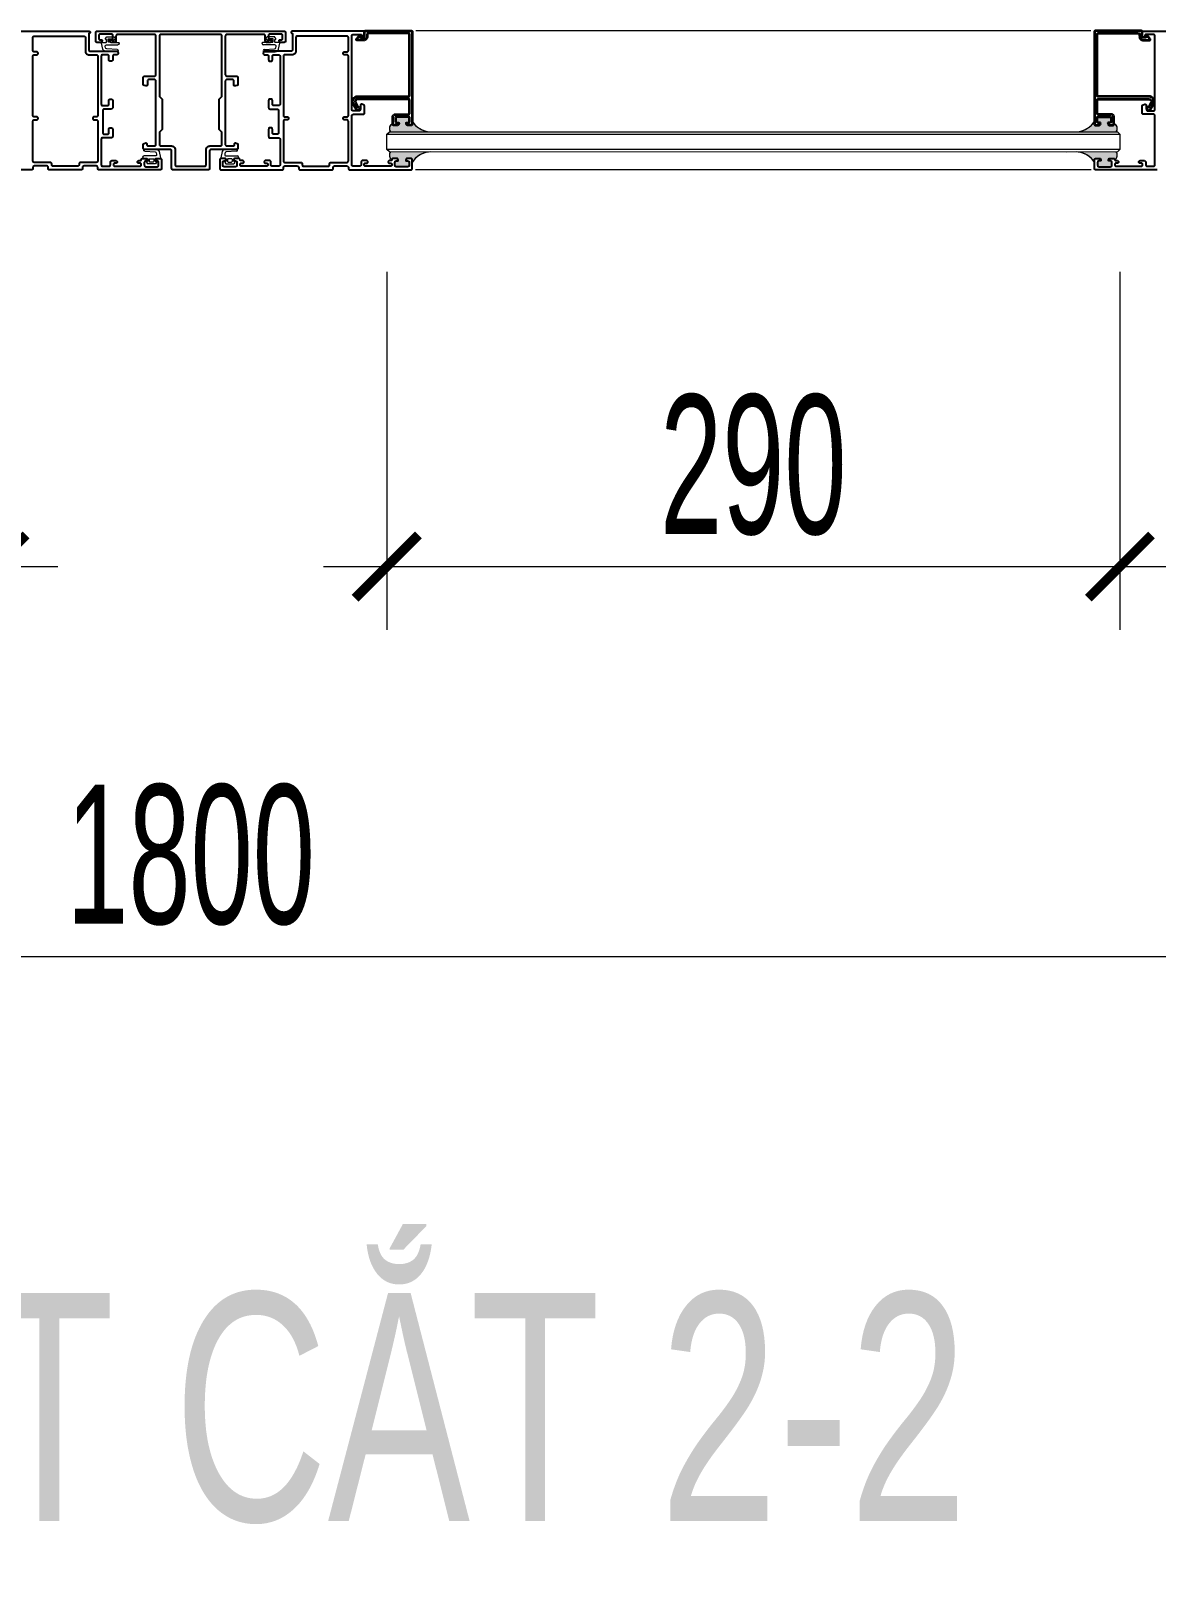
# Model space of a CAD drawing. Header units: millimetres. Extents: x 1336014 to 2939047, y -333549 to -60566.
# Drawn here: x 1462880 to 1463325, y -218143 to -217535 of the extents above; entities that cross this region are included whole.
import ezdxf

# ---------------------------------------------------------------- set-up
doc = ezdxf.new("R2010")
doc.units = ezdxf.units.MM
doc.header["$MEASUREMENT"] = 0
doc.linetypes.add('HIDDEN', pattern=[0.375, 0.25, -0.125])
for name, color, linetype, lineweight in [('01.Cut', 255, 'Continuous', 35), ('08.Dim', 156, 'Continuous', 15), ('10.Text', 254, 'Continuous', 18), ('KT KHUNG BAO', 96, 'Continuous', 9), ('kính', 54, 'Continuous', 9), ('Ron', 15, 'Continuous', 9), ('silicon', 211, 'Continuous', 9), ('Đường gióng', 251, 'Continuous', 9)]:
    doc.layers.add(name, color=color, linetype=linetype, lineweight=lineweight)
doc.layers.add('1', color=4, linetype='Continuous')
doc.styles.add('TT5_Ghi chu 1', font='', dxfattribs={"width": 0.7, "height": 240})
doc.styles.add('TT5_Text Dim', font='hoatbif.shx', dxfattribs={"width": 0.6})
doc.styles.get('TT5_Ghi chu 1').set_extended_font_data('.VnBlackH')
doc.dimstyles.new('TT5_Dim 1-25', dxfattribs={"dimscale": 25, "dimtxt": 2.2, "dimasz": 1, "dimexe": 1, "dimexo": 0, "dimgap": 0.5, "dimtad": 1, "dimdec": 0, "dimzin": 0, "dimdsep": 46, "dimtxsty": 'TT5_Text Dim', "dimblk": 'ARCHTICK', "dimcen": 0, "dimdle": 1, "dimclrd": 256, "dimclre": 256, "dimclrt": 1, "dimadec": 0, "dimazin": 0, "dimtfac": 0.015, "dimtdec": 0, "dimtix": 1, "dimtmove": 2, "dimatfit": 3, "dimldrblk": 'DOT', "dimfxl": 1, "dimtolj": 1, "dimtzin": 0, "dimlwd": -1, "dimlwe": -1, "dimarcsym": 1})

# ---------------------------------------------------------------- blocks, each defined once
blk = doc.blocks.new('gioang')
at = {"layer": 'Ron'}
for p, q in [((-0.91, 3.28), (-0.91, 3.58)), ((0.83, 3.78), (-0.71, 3.78)), ((4.09, 2.78), (-0.41, 2.78)), ((0, 0), (4.16, 0.1)), ((0.56, 5.29), (0.97, 5.89)), ((0.83, 4.98), (0.73, 4.98)), ((1.03, 3.98), (1.03, 4.78)), ((1.63, 4.13), (1.63, 5.03)), ((3.23, 5.23), (1.83, 5.23)), ((3.43, 4.13), (3.43, 5.03)), ((4.49, 5.29), (4.09, 5.89)), ((4.45, 1.59), (4.58, 2.17)), ((5.54, 1.1), (6.09, 3.51))]:
    blk.add_line(p, q, dxfattribs=at)
for points in [[(-0.1, 0.99), (3.98, 1.2)], [(1.83, 3.93), (3.23, 3.93)]]:
    blk.add_lwpolyline(points, dxfattribs=at)
for points in [[(4.09, 5.89, 0.248897), (3.92, 5.98), (1.13, 5.98, 0.248897), (0.97, 5.89)], [(6.09, 3.51, 0.527023), (5.9, 3.78), (4.23, 3.78, -0.414214), (4.03, 3.98), (4.03, 4.78, -0.414214), (4.23, 4.98), (4.33, 4.98, 0.601413), (4.49, 5.29)]]:
    blk.add_lwpolyline(points, format="xyb", dxfattribs=at)
for centre, radius, start, end in [((-0.71, 3.58), 0.2, 90, 180), ((-0.41, 3.28), 0.5, 180, 270), ((-0.04, 0.5), 0.5, 96.819, 274.7291), ((0.73, 5.18), 0.2, 145.907, 270), ((0.83, 4.78), 0.2, 0, 90), ((0.83, 3.98), 0.2, 270, 0), ((1.83, 5.03), 0.2, 90, 180), ((1.83, 4.13), 0.2, 180, 269.9998), ((3.23, 5.03), 0.2, 0, 90), ((3.23, 4.13), 0.2, 269.9998, 0), ((3.96, 1.7), 0.5, 272.9056, 347.163), ((4.09, 2.28), 0.5, 347.163, 90), ((4.13, 1.6), 1.5, 271.4321, 340.571)]:
    blk.add_arc(centre, radius, start, end, dxfattribs=at)
blk = doc.blocks.new('_ARCHTICK')
at = {"const_width": 0.15}
blk.add_lwpolyline([(-0.5, -0.5), (0.5, 0.5)], dxfattribs=at)
blk = doc.blocks.new('*D2123')
at = {"layer": '08.Dim', "ltscale": 200, "transparency": 16777216}
for p, q in [((1462576.28, -217630.22), (1462576.28, -217771.56)), ((1462865.88, -217630.22), (1462865.88, -217771.56)), ((1462551.28, -217746.56), (1462890.88, -217746.56))]:
    blk.add_line(p, q, dxfattribs=at)
at = {"layer": 'Defpoints', "color": 0, "ltscale": 200, "transparency": 16777216}
for p in [(1462576.28, -217630.22), (1462865.88, -217630.22), (1462865.88, -217746.56)]:
    blk.add_point(p, dxfattribs=at)
at = {"layer": '08.Dim', "ltscale": 200, "transparency": 16777216, "xscale": 25, "yscale": 25, "zscale": 25, "rotation": 180}
blk.add_blockref('_ARCHTICK', (1462576.28, -217746.56), dxfattribs=at)
at = {"layer": '08.Dim', "ltscale": 200, "transparency": 16777216, "xscale": 25, "yscale": 25, "zscale": 25}
blk.add_blockref('_ARCHTICK', (1462865.88, -217746.56), dxfattribs=at)
at = {"layer": '08.Dim', "color": 1, "ltscale": 200, "transparency": 16777216, "insert": (1462721.08, -217706.56), "char_height": 55, "attachment_point": 5, "style": 'TT5_Text Dim'}
blk.add_mtext('\\A1;290', dxfattribs=at)
blk = doc.blocks.new('_DOT')
blk.add_line((-0.5, 0), (-1, 0))
at = {"const_width": 0.5}
blk.add_lwpolyline([(-0.25, 0, 1), (0.25, 0, 1)], format="xyb", close=True, dxfattribs=at)
blk = doc.blocks.new('*D2124')
at = {"layer": '08.Dim', "ltscale": 200, "transparency": 16777216}
for p, q in [((1463020.88, -217630.22), (1463020.88, -217771.56)), ((1463310.48, -217630.22), (1463310.48, -217771.56)), ((1462995.88, -217746.56), (1463335.48, -217746.56))]:
    blk.add_line(p, q, dxfattribs=at)
at = {"layer": 'Defpoints', "color": 0, "ltscale": 200, "transparency": 16777216}
for p in [(1463020.88, -217630.22), (1463310.48, -217630.22), (1463310.48, -217746.56)]:
    blk.add_point(p, dxfattribs=at)
at = {"layer": '08.Dim', "ltscale": 200, "transparency": 16777216, "xscale": 25, "yscale": 25, "zscale": 25, "rotation": 180}
blk.add_blockref('_ARCHTICK', (1463020.88, -217746.56), dxfattribs=at)
at = {"layer": '08.Dim', "ltscale": 200, "transparency": 16777216, "xscale": 25, "yscale": 25, "zscale": 25}
blk.add_blockref('_ARCHTICK', (1463310.48, -217746.56), dxfattribs=at)
at = {"layer": '08.Dim', "color": 1, "ltscale": 200, "transparency": 16777216, "insert": (1463165.68, -217706.56), "char_height": 55, "attachment_point": 5, "style": 'TT5_Text Dim'}
blk.add_mtext('\\A1;290', dxfattribs=at)
blk = doc.blocks.new('*D2135')
at = {"layer": '08.Dim', "ltscale": 200, "transparency": 16777216}
for p, q in [((1462043.38, -217630.22), (1462043.38, -217925.56)), ((1463843.38, -217630.22), (1463843.38, -217925.56)), ((1462018.38, -217900.56), (1463868.38, -217900.56))]:
    blk.add_line(p, q, dxfattribs=at)
at = {"layer": 'Defpoints', "color": 0, "ltscale": 200, "transparency": 16777216}
for p in [(1462043.38, -217630.22), (1463843.38, -217630.22), (1463843.38, -217900.56)]:
    blk.add_point(p, dxfattribs=at)
at = {"layer": '08.Dim', "ltscale": 200, "transparency": 16777216, "xscale": 25, "yscale": 25, "zscale": 25, "rotation": 180}
blk.add_blockref('_ARCHTICK', (1462043.38, -217900.56), dxfattribs=at)
at = {"layer": '08.Dim', "ltscale": 200, "transparency": 16777216, "xscale": 25, "yscale": 25, "zscale": 25}
blk.add_blockref('_ARCHTICK', (1463843.38, -217900.56), dxfattribs=at)
at = {"layer": '08.Dim', "color": 1, "ltscale": 200, "transparency": 16777216, "insert": (1462943.38, -217860.56), "char_height": 55, "attachment_point": 5, "style": 'TT5_Text Dim'}
blk.add_mtext('\\A1;1800', dxfattribs=at)

msp = doc.modelspace()

# ---------------------------------------------------------------- hatches: boundary and pattern name
at = {"layer": 'Đường gióng'}
for points in [[(1463033.9, -217573.6, 0.10198), (1463037.3, -217574.8), (1463022.34, -217574.8, -0.235459), (1463021.96, -217573.01, -0.252466), (1463023.28, -217571.58), (1463023.28, -217571.75, 0.414214), (1463023.78, -217572.25), (1463024.99, -217572.25, 0.339454), (1463025.47, -217571.88), (1463025.57, -217571.51, 0.493145), (1463025.38, -217571.25), (1463024.78, -217571.25, -0.414214), (1463024.28, -217570.75), (1463024.28, -217569.45, -0.414214), (1463024.78, -217568.95), (1463029.38, -217568.95, -0.414214), (1463029.88, -217569.45), (1463029.88, -217570.75, -0.414214), (1463029.38, -217571.25), (1463028.78, -217571.25, 0.493145), (1463028.59, -217571.51), (1463028.69, -217571.88, 0.339454), (1463029.17, -217572.25), (1463030.38, -217572.25, 0.414214), (1463030.88, -217571.75), (1463030.88, -217570.6, 0.124876)], [(1463297.46, -217573.6, -0.10198), (1463294.06, -217574.8), (1463309.02, -217574.8, 0.235459), (1463309.41, -217573.01, 0.252466), (1463308.08, -217571.58), (1463308.08, -217571.75, -0.414214), (1463307.58, -217572.25), (1463306.37, -217572.25, -0.339454), (1463305.89, -217571.88), (1463305.79, -217571.51, -0.493145), (1463305.98, -217571.25), (1463306.58, -217571.25, 0.414214), (1463307.08, -217570.75), (1463307.08, -217569.45, 0.414214), (1463306.58, -217568.95), (1463301.98, -217568.95, 0.414214), (1463301.48, -217569.45), (1463301.48, -217570.75, 0.414214), (1463301.98, -217571.25), (1463302.58, -217571.25, -0.493145), (1463302.77, -217571.51), (1463302.67, -217571.88, -0.339454), (1463302.19, -217572.25), (1463300.98, -217572.25, -0.414214), (1463300.48, -217571.75), (1463300.48, -217570.6, -0.124876)], [(1463028.32, -217586.34), (1463029.18, -217586.34, -0.414214), (1463029.68, -217586.84), (1463029.68, -217588.14, -0.414214), (1463029.18, -217588.64), (1463024.58, -217588.64, -0.414214), (1463024.08, -217588.14), (1463024.08, -217586.84, -0.414214), (1463024.58, -217586.34), (1463025.44, -217586.34), (1463025.17, -217585.34), (1463022.33, -217585.34, -0.347773), (1463022.34, -217582.78), (1463037.95, -217582.79, 0.252972), (1463030.88, -217586.98), (1463030.88, -217585.34), (1463028.59, -217585.34)], [(1463300.48, -217586.98), (1463300.48, -217585.84, -0.414214), (1463300.98, -217585.34), (1463302.39, -217585.34, -0.339454), (1463302.87, -217585.71), (1463302.97, -217586.08, -0.493145), (1463302.78, -217586.34), (1463302.18, -217586.34, 0.414214), (1463301.68, -217586.84), (1463301.68, -217588.14, 0.414214), (1463302.18, -217588.64), (1463306.78, -217588.64, 0.414214), (1463307.28, -217588.14), (1463307.28, -217586.84, 0.414214), (1463306.78, -217586.34), (1463306.18, -217586.34, -0.493145), (1463305.99, -217586.08), (1463306.09, -217585.71, -0.339454), (1463306.57, -217585.34), (1463307.98, -217585.34, -0.406996), (1463308.48, -217585.82, 0.452226), (1463309.02, -217582.78), (1463293.41, -217582.79, -0.253001)]]:
    msp.add_hatch(color=256, dxfattribs=at).paths.add_polyline_path(points)

# ---------------------------------------------------------------- linework, layer by layer
at = {"layer": '01.Cut'}
for points in [[(1463013.58, -217535.95, 0.414214), (1463013.08, -217536.45), (1463013.08, -217537.15, -0.414214), (1463011.58, -217538.65), (1463009.2, -217538.65, -0.668179), (1463008.99, -217538.14), (1463009.73, -217537.4, -0.339454), (1463010.33, -217537.32), (1463010.84, -217537.61, 0.131652), (1463010.99, -217537.65), (1463011.58, -217537.65, 0.414214), (1463012.08, -217537.15), (1463012.08, -217535.45, -0.414214), (1463012.58, -217534.95), (1463030.58, -217534.95, -0.414214), (1463030.88, -217535.25), (1463030.88, -217571.75, -0.414214), (1463030.38, -217572.25), (1463029.17, -217572.25, -0.339454), (1463028.69, -217571.88), (1463028.59, -217571.51, -0.493145), (1463028.78, -217571.25), (1463029.38, -217571.25, 0.414214), (1463029.88, -217570.75), (1463029.88, -217569.45, 0.414214), (1463029.38, -217568.95), (1463024.78, -217568.95, 0.414214), (1463024.28, -217569.45), (1463024.28, -217570.75, 0.414214), (1463024.78, -217571.25), (1463025.38, -217571.25, -0.493145), (1463025.57, -217571.51), (1463025.47, -217571.88, -0.339454), (1463024.99, -217572.25), (1463023.78, -217572.25, -0.414214), (1463023.28, -217571.75), (1463023.28, -217568.95, -0.414214), (1463024.28, -217567.95), (1463029.38, -217567.95, 0.414214), (1463029.88, -217567.45), (1463029.88, -217562.39, 0.414214), (1463029.38, -217561.89), (1463009.38, -217561.89, 0.57735), (1463008.51, -217563.39), (1463009.34, -217564.83, 0.213422), (1463009.67, -217565.07, -0.40704), (1463010.22, -217565.88, -0.697588), (1463008.92, -217566.1), (1463007.65, -217563.89, -0.57735), (1463009.38, -217560.89), (1463029.38, -217560.89, 0.414214), (1463029.88, -217560.39), (1463029.88, -217536.45, 0.414214), (1463029.38, -217535.95)], [(1463317.78, -217535.95, -0.414214), (1463318.28, -217536.45), (1463318.28, -217537.15, 0.414214), (1463319.78, -217538.65), (1463322.16, -217538.65, 0.668179), (1463322.38, -217538.14), (1463321.63, -217537.4, 0.339454), (1463321.03, -217537.32), (1463320.52, -217537.61, -0.131652), (1463320.37, -217537.65), (1463319.78, -217537.65, -0.414214), (1463319.28, -217537.15), (1463319.28, -217535.45, 0.414214), (1463318.78, -217534.95), (1463300.78, -217534.95, 0.414214), (1463300.48, -217535.25), (1463300.48, -217571.75, 0.414214), (1463300.98, -217572.25), (1463302.19, -217572.25, 0.339454), (1463302.67, -217571.88), (1463302.77, -217571.51, 0.493145), (1463302.58, -217571.25), (1463301.98, -217571.25, -0.414214), (1463301.48, -217570.75), (1463301.48, -217569.45, -0.414214), (1463301.98, -217568.95), (1463306.58, -217568.95, -0.414214), (1463307.08, -217569.45), (1463307.08, -217570.75, -0.414214), (1463306.58, -217571.25), (1463305.98, -217571.25, 0.493145), (1463305.79, -217571.51), (1463305.89, -217571.88, 0.339454), (1463306.37, -217572.25), (1463307.58, -217572.25, 0.414214), (1463308.08, -217571.75), (1463308.08, -217568.95, 0.414214), (1463307.08, -217567.95), (1463301.98, -217567.95, -0.414214), (1463301.48, -217567.45), (1463301.48, -217562.39, -0.414214), (1463301.98, -217561.89), (1463321.98, -217561.89, -0.57735), (1463322.85, -217563.39), (1463322.02, -217564.83, -0.213422), (1463321.69, -217565.07, 0.40704), (1463321.14, -217565.88, 0.697588), (1463322.44, -217566.1), (1463323.71, -217563.89, 0.57735), (1463321.98, -217560.89), (1463301.98, -217560.89, -0.414214), (1463301.48, -217560.39), (1463301.48, -217536.45, -0.414214), (1463301.98, -217535.95)]]:
    msp.add_lwpolyline(points, format="xyb", close=True, dxfattribs=at)
at = {"layer": '1'}
for points in [[(1462875.18, -217535.04), (1462903.18, -217535.04, -0.414214), (1462903.68, -217535.54, -0.414214), (1462903.18, -217536.04), (1462903.18, -217542.54, 0.414214), (1462903.68, -217543.04), (1462914.18, -217543.04, -0.414214), (1462914.68, -217543.54), (1462914.68, -217543.94, -0.414214), (1462914.18, -217544.44), (1462913.08, -217544.44, 0.414214), (1462912.58, -217544.94), (1462912.58, -217546.44, -0.414214), (1462912.08, -217546.94), (1462911.58, -217546.94, -0.414214), (1462911.08, -217546.44), (1462911.08, -217544.94, 0.414214), (1462910.58, -217544.44), (1462908.58, -217544.44, 0.414214), (1462908.08, -217544.94), (1462908.08, -217563.94, 0.414214), (1462908.58, -217564.44), (1462910.58, -217564.44, 0.414214), (1462911.08, -217563.94), (1462911.08, -217562.44, -0.414214), (1462911.58, -217561.94), (1462912.08, -217561.94, -0.414214), (1462912.58, -217562.44), (1462912.58, -217565.34, -0.414214), (1462912.08, -217565.84), (1462909.18, -217565.84, 0.414214), (1462908.68, -217566.34), (1462908.68, -217575.3, 0.414214), (1462909.18, -217575.8), (1462910.58, -217575.8, 0.414214), (1462911.08, -217575.3), (1462911.08, -217573.8, -0.414214), (1462911.58, -217573.3), (1462912.08, -217573.3, -0.414214), (1462912.58, -217573.8), (1462912.58, -217576.7, -0.414214), (1462912.08, -217577.2), (1462908.58, -217577.2, 0.414214), (1462908.08, -217577.7), (1462908.08, -217587.94, 0.414214), (1462908.58, -217588.44), (1462911.18, -217588.44, 0.414214), (1462911.68, -217587.94), (1462911.68, -217586.74, -0.414214), (1462912.18, -217586.24), (1462913.89, -217586.24, -0.414214), (1462914.38, -217586.73), (1462914.38, -217586.75, -0.414214), (1462913.89, -217587.24), (1462913.38, -217587.24, 0.414214), (1462912.88, -217587.74), (1462912.88, -217587.94, 0.414214), (1462913.38, -217588.44), (1462923.38, -217588.44, 0.414214), (1462923.88, -217587.94), (1462923.88, -217587.74, 0.414214), (1462923.38, -217587.24), (1462922.87, -217587.24, -0.414214), (1462922.38, -217586.75), (1462922.38, -217586.73, -0.414214), (1462922.87, -217586.24), (1462923.58, -217586.24, 0.414214), (1462923.88, -217585.94), (1462923.88, -217585.84, -0.414214), (1462924.38, -217585.34), (1462925.79, -217585.34, -0.339454), (1462926.27, -217585.71), (1462926.37, -217586.08, -0.493145), (1462926.18, -217586.34), (1462925.58, -217586.34, 0.414214), (1462925.08, -217586.84), (1462925.08, -217588.14, 0.414214), (1462925.58, -217588.64), (1462930.18, -217588.64, 0.414214), (1462930.68, -217588.14), (1462930.68, -217586.84, 0.414214), (1462930.18, -217586.34), (1462929.58, -217586.34, -0.493145), (1462929.39, -217586.08), (1462929.49, -217585.71, -0.339454), (1462929.97, -217585.34), (1462931.38, -217585.34, -0.414214), (1462931.88, -217585.84), (1462931.88, -217589.34, -0.414214), (1462931.38, -217589.84), (1462907.18, -217589.84, -0.414214), (1462906.68, -217589.34), (1462906.68, -217588.84, 0.414214), (1462906.18, -217588.34), (1462901.18, -217588.34, 0.414214), (1462900.68, -217588.84), (1462900.68, -217589.34, -0.414214), (1462900.18, -217589.84), (1462887.58, -217589.84, -0.414214), (1462887.08, -217589.34), (1462887.08, -217588.84, 0.414214), (1462886.58, -217588.34), (1462881.58, -217588.34, 0.414214), (1462881.08, -217588.84), (1462881.08, -217589.34, -0.414214), (1462880.58, -217589.84), (1462856.38, -217589.84, -0.414214)], [(1463325.18, -217589.84), (1463300.98, -217589.84, -0.414214), (1463300.48, -217589.34), (1463300.48, -217585.84, -0.414214), (1463300.98, -217585.34), (1463302.39, -217585.34, -0.339454), (1463302.87, -217585.71), (1463302.97, -217586.08, -0.493145), (1463302.78, -217586.34), (1463302.18, -217586.34, 0.414214), (1463301.68, -217586.84), (1463301.68, -217588.14, 0.414214), (1463302.18, -217588.64), (1463306.78, -217588.64, 0.414214), (1463307.28, -217588.14), (1463307.28, -217586.84, 0.414214), (1463306.78, -217586.34), (1463306.18, -217586.34, -0.493145), (1463305.99, -217586.08), (1463306.09, -217585.71, -0.339454), (1463306.57, -217585.34), (1463307.98, -217585.34, -0.414214), (1463308.48, -217585.84), (1463308.48, -217585.94, 0.414214), (1463308.78, -217586.24), (1463309.49, -217586.24, -0.414214), (1463309.98, -217586.73), (1463309.98, -217586.75, -0.414214), (1463309.49, -217587.24), (1463308.98, -217587.24, 0.414214), (1463308.48, -217587.74), (1463308.48, -217587.94, 0.414214), (1463308.98, -217588.44), (1463318.98, -217588.44, 0.414214), (1463319.48, -217587.94), (1463319.48, -217587.74, 0.414214), (1463318.98, -217587.24), (1463318.47, -217587.24, -0.414214), (1463317.98, -217586.75), (1463317.98, -217586.73, -0.414214), (1463318.47, -217586.24), (1463320.18, -217586.24, -0.414214), (1463320.68, -217586.74), (1463320.68, -217587.94, 0.414214), (1463321.18, -217588.44), (1463323.78, -217588.44, 0.414214), (1463324.28, -217587.94), (1463324.28, -217568.44, 0.414214), (1463323.78, -217567.94), (1463319.78, -217567.94, -0.414214), (1463319.28, -217567.44), (1463319.28, -217564.61, -0.339454), (1463319.65, -217564.13), (1463320.3, -217563.95, -0.493145), (1463320.93, -217564.44), (1463320.93, -217566.04, 0.414214), (1463321.43, -217566.54), (1463323.78, -217566.54, 0.414214), (1463324.28, -217566.04), (1463324.28, -217536.94, 0.414214), (1463323.78, -217536.44), (1463320.78, -217536.44, 0.414214), (1463320.28, -217536.94), (1463320.28, -217537.34, -0.493145), (1463319.9, -217537.62), (1463319.65, -217537.56, -0.339454), (1463319.28, -217537.07), (1463319.28, -217535.54, -0.414214), (1463319.78, -217535.04), (1463347.78, -217535.04, -0.414214)]]:
    msp.add_lwpolyline(points, format="xyb", dxfattribs=at)
for points in [[(1462883.08, -217569.44, 0.414214), (1462882.58, -217568.94), (1462881.58, -217568.94, -0.414214), (1462881.08, -217568.44), (1462881.08, -217544.94, -0.414214), (1462881.58, -217544.44), (1462882.58, -217544.44, 0.414214), (1462883.08, -217543.94), (1462883.08, -217543.74, 0.414214), (1462882.58, -217543.24), (1462881.58, -217543.24, -0.414214), (1462881.08, -217542.74), (1462881.08, -217537.54, -0.414214), (1462881.58, -217537.04), (1462901.28, -217537.04, -0.414214), (1462901.78, -217537.54), (1462901.78, -217542.94, 0.414214), (1462903.28, -217544.44), (1462906.18, -217544.44, -0.414214), (1462906.68, -217544.94), (1462906.68, -217568.44, -0.414214), (1462906.18, -217568.94), (1462905.18, -217568.94, 0.414214), (1462904.68, -217569.44), (1462904.68, -217569.64, 0.414214), (1462905.18, -217570.14), (1462906.18, -217570.14, -0.414214), (1462906.68, -217570.64), (1462906.68, -217586.44, -0.414214), (1462906.18, -217586.94), (1462899.78, -217586.94, 0.414214), (1462899.28, -217587.44), (1462899.28, -217587.94, -0.414214), (1462898.78, -217588.44), (1462888.98, -217588.44, -0.414214), (1462888.48, -217587.94), (1462888.48, -217587.44, 0.414214), (1462887.98, -217586.94), (1462881.58, -217586.94, -0.414214), (1462881.08, -217586.44), (1462881.08, -217570.64, -0.414214), (1462881.58, -217570.14), (1462882.58, -217570.14, 0.414214), (1462883.08, -217569.64)], [(1462943.38, -217535.04), (1462980.38, -217535.04, -0.414214), (1462980.88, -217535.54), (1462980.88, -217539.04, -0.414214), (1462980.38, -217539.54), (1462978.97, -217539.54, -0.339454), (1462978.49, -217539.16), (1462978.39, -217538.79, -0.493145), (1462978.58, -217538.54), (1462979.18, -217538.54, 0.414214), (1462979.68, -217538.04), (1462979.68, -217536.74, 0.414214), (1462979.18, -217536.24), (1462974.58, -217536.24, 0.414214), (1462974.08, -217536.74), (1462974.08, -217538.04, 0.414214), (1462974.58, -217538.54), (1462975.18, -217538.54, -0.493145), (1462975.37, -217538.79), (1462975.27, -217539.16, -0.339454), (1462974.79, -217539.54), (1462973.38, -217539.54, -0.414214), (1462972.88, -217539.04), (1462972.88, -217536.94, 0.414214), (1462972.38, -217536.44), (1462957.58, -217536.44, 0.414214), (1462957.08, -217536.94), (1462957.08, -217552.34, 0.414214), (1462957.58, -217552.84), (1462961.58, -217552.84, -0.414214), (1462962.08, -217553.34), (1462962.08, -217556.06, -0.339454), (1462961.71, -217556.54), (1462961.06, -217556.72, -0.493145), (1462960.43, -217556.24), (1462960.43, -217554.74, 0.414214), (1462959.93, -217554.24), (1462957.58, -217554.24, 0.414214), (1462957.08, -217554.74), (1462957.08, -217579.94, 0.414214), (1462957.58, -217580.44), (1462960.18, -217580.44, 0.414214), (1462960.68, -217579.94), (1462960.68, -217579.54, -0.493145), (1462961.06, -217579.25), (1462961.71, -217579.42, -0.339454), (1462962.08, -217579.9), (1462962.08, -217581.34, -0.414214), (1462961.58, -217581.84), (1462951.38, -217581.84, 0.414214), (1462950.88, -217582.34), (1462950.88, -217589.34, -0.414214), (1462950.38, -217589.84), (1462943.38, -217589.84), (1462936.38, -217589.84, -0.414214), (1462935.88, -217589.34), (1462935.88, -217582.34, 0.414214), (1462935.38, -217581.84), (1462925.18, -217581.84, -0.414214), (1462924.68, -217581.34), (1462924.68, -217579.9, -0.339454), (1462925.05, -217579.42), (1462925.7, -217579.25, -0.493145), (1462926.08, -217579.54), (1462926.08, -217579.94, 0.414214), (1462926.58, -217580.44), (1462929.18, -217580.44, 0.414214), (1462929.68, -217579.94), (1462929.68, -217554.74, 0.414214), (1462929.18, -217554.24), (1462926.83, -217554.24, 0.414214), (1462926.33, -217554.74), (1462926.33, -217556.24, -0.493145), (1462925.7, -217556.72), (1462925.05, -217556.54, -0.339454), (1462924.68, -217556.06), (1462924.68, -217553.34, -0.414214), (1462925.18, -217552.84), (1462929.18, -217552.84, 0.414214), (1462929.68, -217552.34), (1462929.68, -217536.94, 0.414214), (1462929.18, -217536.44), (1462914.38, -217536.44, 0.414214), (1462913.88, -217536.94), (1462913.88, -217539.04, -0.414214), (1462913.38, -217539.54), (1462911.97, -217539.54, -0.339454), (1462911.49, -217539.16), (1462911.39, -217538.79, -0.493145), (1462911.58, -217538.54), (1462912.18, -217538.54, 0.414214), (1462912.68, -217538.04), (1462912.68, -217536.74, 0.414214), (1462912.18, -217536.24), (1462907.58, -217536.24, 0.414214), (1462907.08, -217536.74), (1462907.08, -217538.04, 0.414214), (1462907.58, -217538.54), (1462908.18, -217538.54, -0.493145), (1462908.37, -217538.79), (1462908.27, -217539.16, -0.339454), (1462907.79, -217539.54), (1462906.38, -217539.54, -0.414214), (1462905.88, -217539.04), (1462905.88, -217535.54, -0.414214), (1462906.38, -217535.04)], [(1462943.38, -217535.04), (1462980.38, -217535.04, -0.414214), (1462980.88, -217535.54), (1462980.88, -217539.04, -0.414214), (1462980.38, -217539.54), (1462978.97, -217539.54, -0.339454), (1462978.49, -217539.16), (1462978.39, -217538.79, -0.493145), (1462978.58, -217538.54), (1462979.18, -217538.54, 0.414214), (1462979.68, -217538.04), (1462979.68, -217536.74, 0.414214), (1462979.18, -217536.24), (1462974.58, -217536.24, 0.414214), (1462974.08, -217536.74), (1462974.08, -217538.04, 0.414214), (1462974.58, -217538.54), (1462975.18, -217538.54, -0.493145), (1462975.37, -217538.79), (1462975.27, -217539.16, -0.339454), (1462974.79, -217539.54), (1462973.38, -217539.54, -0.414214), (1462972.88, -217539.04), (1462972.88, -217536.94, 0.414214), (1462972.38, -217536.44), (1462957.58, -217536.44, 0.414214), (1462957.08, -217536.94), (1462957.08, -217552.34, 0.414214), (1462957.58, -217552.84), (1462961.58, -217552.84, -0.414214), (1462962.08, -217553.34), (1462962.08, -217556.06, -0.339454), (1462961.71, -217556.54), (1462961.06, -217556.72, -0.493145), (1462960.43, -217556.24), (1462960.43, -217554.74, 0.414214), (1462959.93, -217554.24), (1462957.58, -217554.24, 0.414214), (1462957.08, -217554.74), (1462957.08, -217579.94, 0.414214), (1462957.58, -217580.44), (1462960.18, -217580.44, 0.414214), (1462960.68, -217579.94), (1462960.68, -217579.54, -0.493145), (1462961.06, -217579.25), (1462961.71, -217579.42, -0.339454), (1462962.08, -217579.9), (1462962.08, -217581.34, -0.414214), (1462961.58, -217581.84), (1462951.38, -217581.84, 0.414214), (1462950.88, -217582.34), (1462950.88, -217589.34, -0.414214), (1462950.38, -217589.84), (1462943.38, -217589.84), (1462936.38, -217589.84, -0.414214), (1462935.88, -217589.34), (1462935.88, -217582.34, 0.414214), (1462935.38, -217581.84), (1462925.18, -217581.84, -0.414214), (1462924.68, -217581.34), (1462924.68, -217579.9, -0.339454), (1462925.05, -217579.42), (1462925.7, -217579.25, -0.493145), (1462926.08, -217579.54), (1462926.08, -217579.94, 0.414214), (1462926.58, -217580.44), (1462929.18, -217580.44, 0.414214), (1462929.68, -217579.94), (1462929.68, -217554.74, 0.414214), (1462929.18, -217554.24), (1462926.83, -217554.24, 0.414214), (1462926.33, -217554.74), (1462926.33, -217556.24, -0.493145), (1462925.7, -217556.72), (1462925.05, -217556.54, -0.339454), (1462924.68, -217556.06), (1462924.68, -217553.34, -0.414214), (1462925.18, -217552.84), (1462929.18, -217552.84, 0.414214), (1462929.68, -217552.34), (1462929.68, -217536.94, 0.414214), (1462929.18, -217536.44), (1462914.38, -217536.44, 0.414214), (1462913.88, -217536.94), (1462913.88, -217539.04, -0.414214), (1462913.38, -217539.54), (1462911.97, -217539.54, -0.339454), (1462911.49, -217539.16), (1462911.39, -217538.79, -0.493145), (1462911.58, -217538.54), (1462912.18, -217538.54, 0.414214), (1462912.68, -217538.04), (1462912.68, -217536.74, 0.414214), (1462912.18, -217536.24), (1462907.58, -217536.24, 0.414214), (1462907.08, -217536.74), (1462907.08, -217538.04, 0.414214), (1462907.58, -217538.54), (1462908.18, -217538.54, -0.493145), (1462908.37, -217538.79), (1462908.27, -217539.16, -0.339454), (1462907.79, -217539.54), (1462906.38, -217539.54, -0.414214), (1462905.88, -217539.04), (1462905.88, -217535.54, -0.414214), (1462906.38, -217535.04)], [(1462932.08, -217573.94), (1462931.08, -217574.94), (1462931.08, -217579.94, 0.414214), (1462931.58, -217580.44), (1462935.78, -217580.44, -0.414214), (1462937.28, -217581.94), (1462937.28, -217587.94, 0.414214), (1462937.78, -217588.44), (1462943.38, -217588.44), (1462948.98, -217588.44, 0.414214), (1462949.48, -217587.94), (1462949.48, -217581.94, -0.414214), (1462950.98, -217580.44), (1462955.18, -217580.44, 0.414214), (1462955.68, -217579.94), (1462955.68, -217574.94), (1462954.68, -217573.94), (1462954.68, -217561.94), (1462955.68, -217560.94), (1462955.68, -217536.94, 0.414214), (1462955.18, -217536.44), (1462943.38, -217536.44), (1462931.58, -217536.44, 0.414214), (1462931.08, -217536.94), (1462931.08, -217560.94), (1462932.08, -217561.94)], [(1462932.08, -217573.94), (1462931.08, -217574.94), (1462931.08, -217579.94, 0.414214), (1462931.58, -217580.44), (1462935.78, -217580.44, -0.414214), (1462937.28, -217581.94), (1462937.28, -217587.94, 0.414214), (1462937.78, -217588.44), (1462943.38, -217588.44), (1462948.98, -217588.44, 0.414214), (1462949.48, -217587.94), (1462949.48, -217581.94, -0.414214), (1462950.98, -217580.44), (1462955.18, -217580.44, 0.414214), (1462955.68, -217579.94), (1462955.68, -217574.94), (1462954.68, -217573.94), (1462954.68, -217561.94), (1462955.68, -217560.94), (1462955.68, -217536.94, 0.414214), (1462955.18, -217536.44), (1462943.38, -217536.44), (1462931.58, -217536.44, 0.414214), (1462931.08, -217536.94), (1462931.08, -217560.94), (1462932.08, -217561.94)], [(1462962.88, -217587.94), (1462962.88, -217587.74, -0.414214), (1462963.38, -217587.24), (1462963.89, -217587.24, 0.414214), (1462964.38, -217586.75), (1462964.38, -217586.73, 0.414214), (1462963.89, -217586.24), (1462963.18, -217586.24, -0.414214), (1462962.88, -217585.94), (1462962.88, -217585.84, 0.414214), (1462962.38, -217585.34), (1462960.97, -217585.34, 0.339454), (1462960.49, -217585.71), (1462960.39, -217586.08, 0.493145), (1462960.58, -217586.34), (1462961.18, -217586.34, -0.414214), (1462961.68, -217586.84), (1462961.68, -217588.14, -0.414214), (1462961.18, -217588.64), (1462956.58, -217588.64, -0.414214), (1462956.08, -217588.14), (1462956.08, -217586.84, -0.414214), (1462956.58, -217586.34), (1462957.18, -217586.34, 0.493145), (1462957.37, -217586.08), (1462957.27, -217585.71, 0.339454), (1462956.79, -217585.34), (1462955.38, -217585.34, 0.414214), (1462954.88, -217585.84), (1462954.88, -217589.34, 0.414214), (1462955.38, -217589.84), (1462979.58, -217589.84, 0.414214), (1462980.08, -217589.34), (1462980.08, -217588.84, -0.414214), (1462980.58, -217588.34), (1462985.58, -217588.34, -0.414214), (1462986.08, -217588.84), (1462986.08, -217589.34, 0.414214), (1462986.58, -217589.84), (1462999.18, -217589.84, 0.414214), (1462999.68, -217589.34), (1462999.68, -217588.84, -0.414214), (1463000.18, -217588.34), (1463005.18, -217588.34, -0.414214), (1463005.68, -217588.84), (1463005.68, -217589.34, 0.414214), (1463006.18, -217589.84), (1463030.38, -217589.84, 0.414214), (1463030.88, -217589.34), (1463030.88, -217585.84, 0.414214), (1463030.38, -217585.34), (1463028.97, -217585.34, 0.339454), (1463028.49, -217585.71), (1463028.39, -217586.08, 0.493145), (1463028.58, -217586.34), (1463029.18, -217586.34, -0.414214), (1463029.68, -217586.84), (1463029.68, -217588.14, -0.414214), (1463029.18, -217588.64), (1463024.58, -217588.64, -0.414214), (1463024.08, -217588.14), (1463024.08, -217586.84, -0.414214), (1463024.58, -217586.34), (1463025.18, -217586.34, 0.493145), (1463025.37, -217586.08), (1463025.27, -217585.71, 0.339454), (1463024.79, -217585.34), (1463023.38, -217585.34, 0.414214), (1463022.88, -217585.84), (1463022.88, -217585.94, -0.414214), (1463022.58, -217586.24), (1463021.87, -217586.24, 0.414214), (1463021.38, -217586.73), (1463021.38, -217586.75, 0.414214), (1463021.87, -217587.24), (1463022.38, -217587.24, -0.414214), (1463022.88, -217587.74), (1463022.88, -217587.94, -0.414214), (1463022.38, -217588.44), (1463012.38, -217588.44, -0.414214), (1463011.88, -217587.94), (1463011.88, -217587.74, -0.414214), (1463012.38, -217587.24), (1463012.89, -217587.24, 0.414214), (1463013.38, -217586.75), (1463013.38, -217586.73, 0.414214), (1463012.89, -217586.24), (1463011.18, -217586.24, 0.414214), (1463010.68, -217586.74), (1463010.68, -217587.94, -0.414214), (1463010.18, -217588.44), (1463007.58, -217588.44, -0.414214), (1463007.08, -217587.94), (1463007.08, -217568.44, -0.414214), (1463007.58, -217567.94), (1463011.58, -217567.94, 0.414214), (1463012.08, -217567.44), (1463012.08, -217564.61, 0.339454), (1463011.71, -217564.13), (1463011.06, -217563.95, 0.493145), (1463010.43, -217564.44), (1463010.43, -217566.04, -0.414214), (1463009.93, -217566.54), (1463007.58, -217566.54, -0.414214), (1463007.08, -217566.04), (1463007.08, -217536.94, -0.414214), (1463007.58, -217536.44), (1463010.58, -217536.44, -0.414214), (1463011.08, -217536.94), (1463011.08, -217537.34, 0.493145), (1463011.46, -217537.62), (1463011.71, -217537.56, 0.339454), (1463012.08, -217537.07), (1463012.08, -217535.54, 0.414214), (1463011.58, -217535.04), (1462983.58, -217535.04, 0.414214), (1462983.08, -217535.54, 0.414214), (1462983.58, -217536.04), (1462983.58, -217542.54, -0.414214), (1462983.08, -217543.04), (1462972.58, -217543.04, 0.414214), (1462972.08, -217543.54), (1462972.08, -217543.94, 0.414214), (1462972.58, -217544.44), (1462973.68, -217544.44, -0.414214), (1462974.18, -217544.94), (1462974.18, -217546.44, 0.414214), (1462974.68, -217546.94), (1462975.18, -217546.94, 0.414214), (1462975.68, -217546.44), (1462975.68, -217544.94, -0.414214), (1462976.18, -217544.44), (1462978.18, -217544.44, -0.414214), (1462978.68, -217544.94), (1462978.68, -217563.94, -0.414214), (1462978.18, -217564.44), (1462976.18, -217564.44, -0.414214), (1462975.68, -217563.94), (1462975.68, -217562.44, 0.414214), (1462975.18, -217561.94), (1462974.68, -217561.94, 0.414214), (1462974.18, -217562.44), (1462974.18, -217565.34, 0.414214), (1462974.68, -217565.84), (1462977.58, -217565.84, -0.414214), (1462978.08, -217566.34), (1462978.08, -217575.3, -0.414214), (1462977.58, -217575.8), (1462976.18, -217575.8, -0.414214), (1462975.68, -217575.3), (1462975.68, -217573.8, 0.414214), (1462975.18, -217573.3), (1462974.68, -217573.3, 0.414214), (1462974.18, -217573.8), (1462974.18, -217576.7, 0.414214), (1462974.68, -217577.2), (1462978.18, -217577.2, -0.414214), (1462978.68, -217577.7), (1462978.68, -217587.94, -0.414214), (1462978.18, -217588.44), (1462975.58, -217588.44, -0.414214), (1462975.08, -217587.94), (1462975.08, -217586.74, 0.414214), (1462974.58, -217586.24), (1462972.87, -217586.24, 0.414214), (1462972.38, -217586.73), (1462972.38, -217586.75, 0.414214), (1462972.87, -217587.24), (1462973.38, -217587.24, -0.414214), (1462973.88, -217587.74), (1462973.88, -217587.94, -0.414214), (1462973.38, -217588.44), (1462963.38, -217588.44, -0.414214)], [(1463003.68, -217569.44, -0.414214), (1463004.18, -217568.94), (1463005.18, -217568.94, 0.414214), (1463005.68, -217568.44), (1463005.68, -217544.94, 0.414214), (1463005.18, -217544.44), (1463004.18, -217544.44, -0.414214), (1463003.68, -217543.94), (1463003.68, -217543.74, -0.414214), (1463004.18, -217543.24), (1463005.18, -217543.24, 0.414214), (1463005.68, -217542.74), (1463005.68, -217537.54, 0.414214), (1463005.18, -217537.04), (1462985.48, -217537.04, 0.414214), (1462984.98, -217537.54), (1462984.98, -217542.94, -0.414214), (1462983.48, -217544.44), (1462980.58, -217544.44, 0.414214), (1462980.08, -217544.94), (1462980.08, -217568.44, 0.414214), (1462980.58, -217568.94), (1462981.58, -217568.94, -0.414214), (1462982.08, -217569.44), (1462982.08, -217569.64, -0.414214), (1462981.58, -217570.14), (1462980.58, -217570.14, 0.414214), (1462980.08, -217570.64), (1462980.08, -217586.44, 0.414214), (1462980.58, -217586.94), (1462986.98, -217586.94, -0.414214), (1462987.48, -217587.44), (1462987.48, -217587.94, 0.414214), (1462987.98, -217588.44), (1462997.78, -217588.44, 0.414214), (1462998.28, -217587.94), (1462998.28, -217587.44, -0.414214), (1462998.78, -217586.94), (1463005.18, -217586.94, 0.414214), (1463005.68, -217586.44), (1463005.68, -217570.64, 0.414214), (1463005.18, -217570.14), (1463004.18, -217570.14, -0.414214), (1463003.68, -217569.64)]]:
    msp.add_lwpolyline(points, format="xyb", close=True, dxfattribs=at)
at = {"layer": 'KT KHUNG BAO'}
for centre, start, end in [((1463023.94, -217573.52), 108.86197, 218.52866), ((1463023.94, -217573.52), 122.68301, 218.52866), ((1463307.42, -217573.52), 321.47134, 71.13803), ((1463307.42, -217573.52), 321.47134, 57.31699), ((1463023.94, -217584.06), 141.47134, 238.81024), ((1463023.94, -217584.06), 141.47134, 238.81024), ((1463307.42, -217584.06), 301.18976, 38.52866), ((1463307.42, -217584.06), 301.18976, 38.52866)]:
    msp.add_arc(centre, 2.05, start, end, dxfattribs=at)
at = {"layer": 'kính'}
msp.add_lwpolyline([(1463289.29, -217574.8), (1463309.48, -217574.8), (1463310.48, -217575.8), (1463310.48, -217581.78), (1463309.48, -217582.78), (1463289.29, -217582.85), (1463021.88, -217582.78), (1463020.88, -217581.78), (1463020.88, -217575.8), (1463021.88, -217574.8)], close=True, dxfattribs=at)
at = {"layer": 'kính', "linetype": 'HIDDEN', "lineweight": 5}
msp.add_lwpolyline([(1463310.48, -217581.78), (1463020.88, -217581.79), (1463020.88, -217575.8), (1463310.48, -217575.8)], close=True, dxfattribs=at)
at = {"layer": 'silicon', "ltscale": 0.15}
for centre, radius, start, end in [((1463038.3, -217566.16), 8.65, 210.92233, 267.86664), ((1463038.51, -217565.95), 8.94, 211.39372, 262.23921), ((1463293.06, -217566.16), 8.65, 272.13336, 329.07767), ((1463292.85, -217565.95), 8.94, 277.76079, 328.60628), ((1463038.3, -217591.43), 8.65, 92.13336, 149.07767), ((1463038.3, -217591.43), 8.65, 96.61436, 149.07767), ((1463293.06, -217591.43), 8.65, 30.92233, 87.86664), ((1463293.06, -217591.43), 8.65, 30.92233, 83.38564)]:
    msp.add_arc(centre, radius, start, end, dxfattribs=at)
at = {"layer": 'Đường gióng'}
for p, q in [((1463298.98, -217534.99), (1463032.38, -217534.99)), ((1463032.18, -217589.79), (1463299.18, -217589.79))]:
    msp.add_line(p, q, dxfattribs=at)

# ---------------------------------------------------------------- block references
at = {"layer": 'Ron', "xscale": -1}
msp.add_blockref('gioang', (1462914.21, -217543.31), dxfattribs=at)
at = {"layer": 'Ron'}
msp.add_blockref('gioang', (1462972.56, -217543.31), dxfattribs=at)
at = {"layer": 'Ron', "xscale": -1, "rotation": 180}
msp.add_blockref('gioang', (1462925.36, -217581.56), dxfattribs=at)
at = {"layer": 'Ron', "rotation": 180}
msp.add_blockref('gioang', (1462961.4, -217581.56), dxfattribs=at)

# ---------------------------------------------------------------- texts
at = {"layer": '10.Text', "style": 'TT5_Ghi chu 1', "width": 0.7}
msp.add_text('MÆT C¾T 2-2', height=90, dxfattribs=at).set_placement((1462735.47, -218123.51))

# ---------------------------------------------------------------- dimensions: what is measured, and where the dimension line sits
at = {"layer": '08.Dim', "ltscale": 200}
for base, p1, p2, picture, middle in [((1463843.38, -217900.56), (1462043.38, -217630.22), (1463843.38, -217630.22), '*D2135', (1462943.38, -217860.56)), ((1462865.88, -217746.56), (1462576.28, -217630.22), (1462865.88, -217630.22), '*D2123', (1462721.08, -217706.56)), ((1463310.48, -217746.56), (1463020.88, -217630.22), (1463310.48, -217630.22), '*D2124', (1463165.68, -217706.56))]:
    dim = msp.add_linear_dim(base=base, p1=p1, p2=p2, dimstyle='TT5_Dim 1-25', dxfattribs=at)
    dim.commit()
    dim.dimension.update_dxf_attribs({"geometry": picture, "text_midpoint": middle})

doc.saveas('drawing.dxf')
